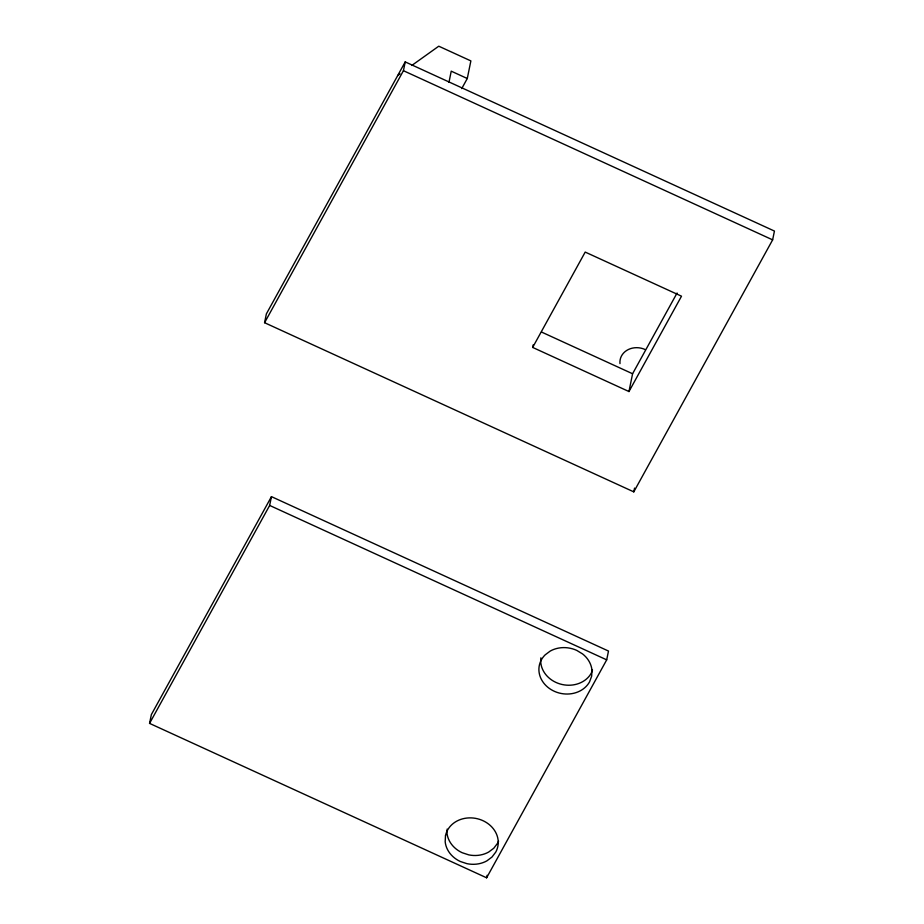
<?xml version="1.0" encoding="UTF-8"?>
<svg xmlns="http://www.w3.org/2000/svg" width="924" height="924" viewBox="0 0 924 924"><rect width="100%" height="100%" fill="white"/><g stroke="black" fill="none" stroke-linecap="round" stroke-linejoin="round"><path stroke-width="1.39" d="M447.17 829.094L446.973 832.951A26.715 23.065 11.5 0 0 462.196 852.725L468.803 854.885A26.715 23.065 11.5 0 0 488.669 852.055L493.786 848.232L497.528 843.323A26.715 23.065 11.5 0 0 498.567 841.129M149.561 723.388L151.363 714.587L271.448 496.638L608.489 651.05L606.698 659.851L486.613 877.8L149.561 723.388L269.658 505.44L271.448 496.638M264.576 322.707L266.366 313.894L405.22 61.896L774.439 231.058L772.637 239.859L633.795 491.868L264.576 322.707L403.43 70.698L405.22 61.896M448.972 82.282L451.235 71.16L467.278 78.517L461.734 88.6M467.278 78.517L470.87 60.903L438.761 46.2L411.792 65.465M532.663 347.424L585.204 252.079L681.508 296.188L628.967 391.545L532.663 347.424L533.194 344.86M486.613 877.8L487.121 875.282M628.967 391.545L632.582 373.758L677.073 293.012M633.795 491.868L634.557 488.091M592.48 669.969L591.348 673.042A26.715 23.065 11.5 0 1 559.909 683.922A26.715 23.065 11.5 0 1 540.898 657.83M397.713 75.514L400.057 73.839M403.43 70.698L772.637 239.859M541.487 332.028L632.582 373.758M269.658 505.44L606.698 659.851M619.981 363.606A17.81 15.373 11.5 0 1 645.148 349.538M445.495 835.735L445.183 841.764A26.715 23.065 11.5 0 0 460.406 861.526L467.013 863.686A26.715 23.065 11.5 0 0 486.879 860.868L491.995 857.033L495.738 852.124A26.715 23.065 11.5 0 0 479.683 819.392A26.715 23.065 11.5 0 0 445.495 835.735M591.961 670.154L591.649 676.183L589.558 681.854A26.715 23.065 11.5 0 1 551.178 689.639A26.715 23.065 11.5 0 1 545.137 654.873L550.254 651.05A26.715 23.065 11.5 0 1 576.738 650.392L582.582 653.938A26.715 23.065 11.5 0 1 591.961 670.154"/></g></svg>
